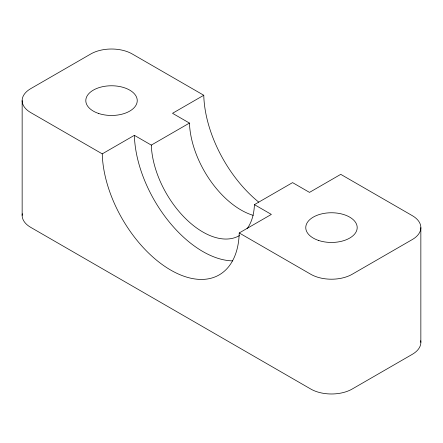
<?xml version="1.0" encoding="UTF-8"?>
<svg xmlns="http://www.w3.org/2000/svg" width="443" height="443" viewBox="0 0 443 443"><rect width="100%" height="100%" fill="white"/><g stroke="black" fill="none" stroke-linecap="round" stroke-linejoin="round"><path stroke-width="0.66" d="M258.745 202.13A96.906 55.951 60 0 1 203.769 95.262L132.252 53.974A29.31 16.923 0 0 0 90.798 53.974L30.733 88.65A29.31 16.923 0 0 0 30.733 112.583L102.25 153.871L134.373 135.331L151.301 145.105A72.979 42.135 60 0 0 184.177 217.186A72.979 42.135 60 0 0 239.475 235.56M203.769 95.262L172.521 113.303L189.449 123.076A72.979 42.135 60 0 0 253.23 215.353M151.301 145.105L189.449 123.076M247.044 228.726A72.979 42.135 60 0 0 254.42 204.638L292.574 182.616L309.502 192.389L340.75 174.348L412.267 215.636A29.31 16.923 0 0 1 412.267 239.569L352.202 274.25A29.31 16.923 0 0 1 310.748 274.25L239.231 232.957A96.906 55.951 60 0 1 170.743 270.097A96.906 55.951 60 0 1 102.25 153.871M239.231 232.957L271.354 214.412L254.42 204.638M420.85 227.602L420.85 342.384M22.15 100.616L22.15 215.398M22.288 213.736A29.31 16.923 0 0 0 30.733 227.364L310.748 389.026A29.31 16.923 0 0 0 352.202 389.026L412.267 354.35A29.31 16.923 0 0 0 420.712 340.722M232.614 260.883A96.906 55.951 60 0 1 134.373 135.331M318.617 240.466A25.722 14.852 0 0 0 357.196 227.602A25.722 14.852 0 0 0 318.617 214.744A25.722 14.852 0 0 0 318.617 240.466M98.662 113.48A25.722 14.852 0 0 0 137.247 100.616A25.722 14.852 0 0 0 98.662 87.758A25.722 14.852 0 0 0 98.662 113.48"/></g></svg>
